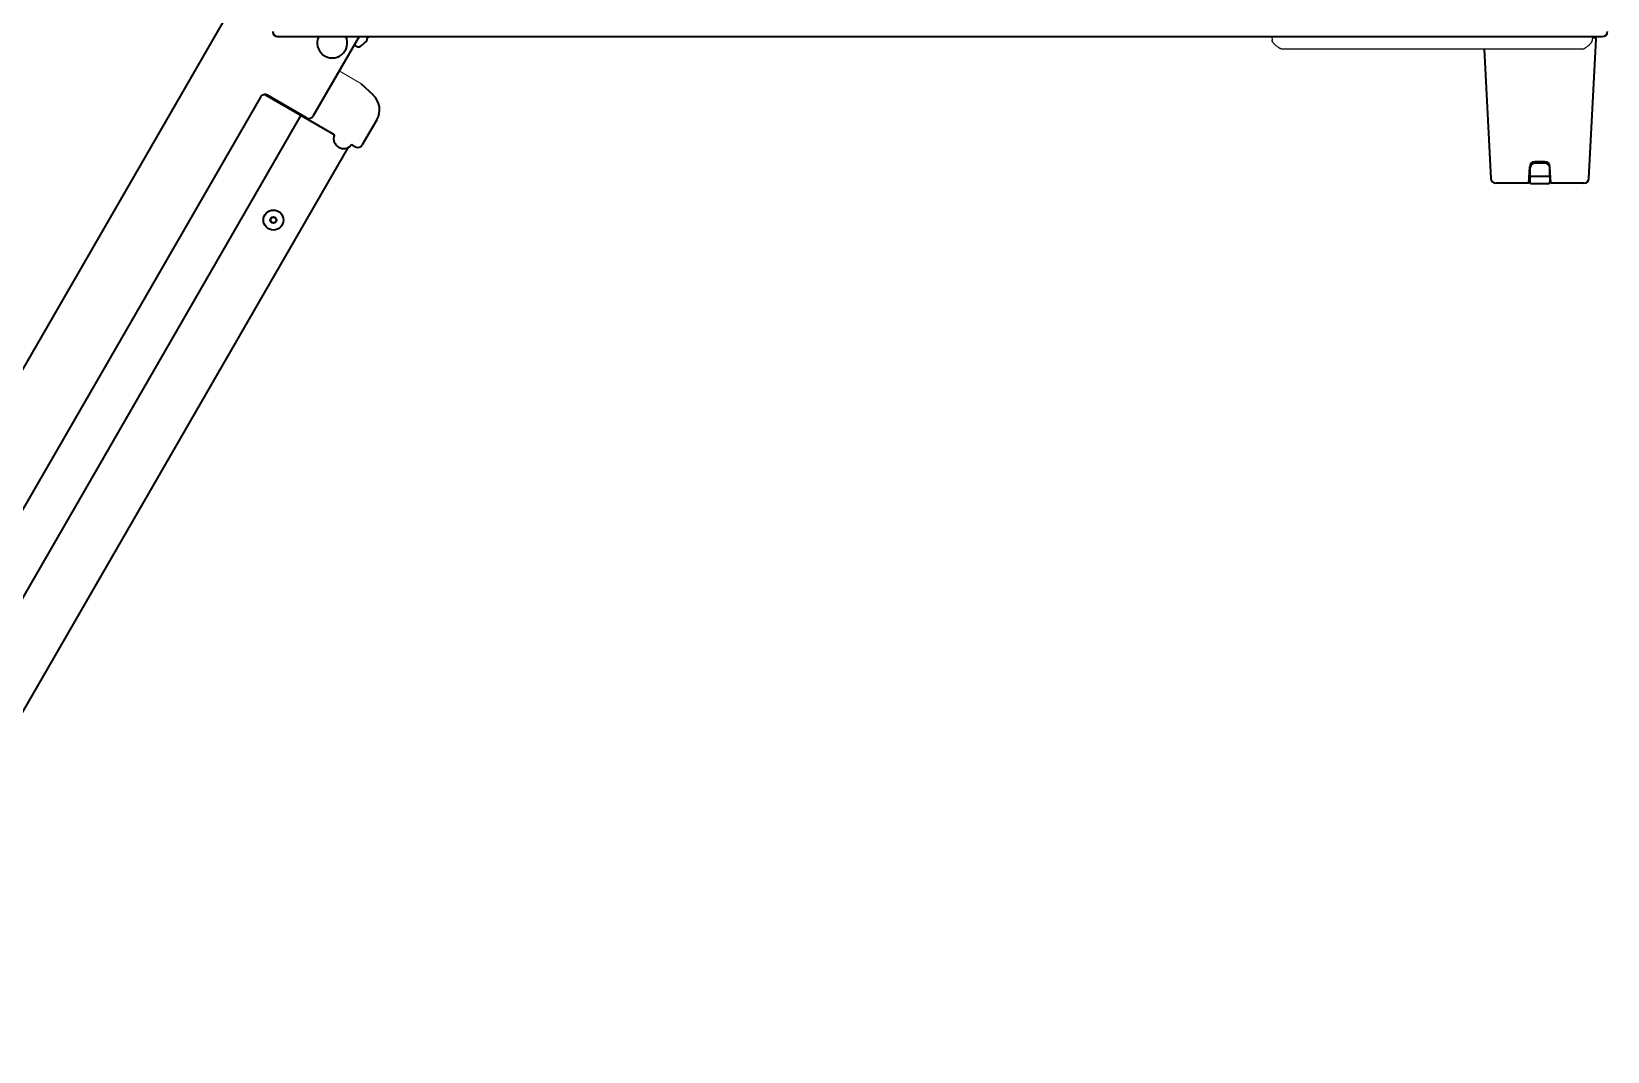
# Model space of a CAD drawing. Extents: x 6569 to 10251, y -294 to 3100.
# Drawn here: x 8440 to 9070, y -257 to 150 of the extents above; entities that cross this region are included whole.
import ezdxf

# ---------------------------------------------------------------- set-up
doc = ezdxf.new("R2010")
doc.units = 0
doc.header["$LTSCALE"] = 5
doc.layers.get('0').update_dxf_attribs({"linetype": 'CONTINUOUS', "lineweight": 0})
doc.layers.add('1', color=7, linetype='CONTINUOUS', true_color=0xffffff)
doc.layers.add('GEOM', color=7, linetype='CONTINUOUS')

msp = doc.modelspace()

# ---------------------------------------------------------------- linework, layer by layer
msp.add_line((8571.72, 129.28), (8563.06, 134.28))
at = {"layer": '1', "color": 7, "linetype": 'Continuous', "lineweight": 35}
for p, q in [((8535.56, 186.65), (8279.41, -257.01)), ((8536.56, 150.02), (8536.56, 149.83)), ((8538.36, 148.03), (8538.56, 148.03)), ((8538.56, 148.03), (9067.56, 148.03)), ((8571, 148.03), (8552.71, 116.36)), ((8573.21, 145.46), (8573.21, 145.46)), ((9062.16, 91.42), (9065.08, 147)), ((9063.58, 147.63), (9064.58, 147.63)), ((8569.31, 144.6), (8570.21, 144.07)), ((9020.26, 143.03), (9022.97, 91.42)), ((8571.72, 129.28), (8576.64, 124.7)), ((8531.66, 123.89), (8340.16, -207.79)), ((8533.43, 124.89), (8560.78, 109.1)), ((8549.98, 115.63), (8534.39, 124.63)), ((8547.76, 116.62), (8354.52, -218.1)), ((8578.11, 114.84), (8572.29, 104.77)), ((8374.19, -229.66), (8566.72, 103.82)), ((8568.38, 104.72), (8569.56, 104.04)), ((9038.3, 91.64), (9038.53, 96.08)), ((9038.62, 95.51), (9038.56, 92.48)), ((9044.6, 97.98), (9040.52, 97.98)), ((9044.51, 97.48), (9040.62, 97.48)), ((9046.56, 92.48), (9046.51, 95.51)), ((9046.94, 89.53), (9046.6, 96.08)), ((9030.31, 89.53), (9024.96, 89.53)), ((9038.18, 89.53), (9030.31, 89.53)), ((9038.18, 89.53), (9038.3, 91.64)), ((9038.56, 92.46), (9038.56, 92.48)), ((9038.57, 92.43), (9038.56, 92.38)), ((9038.56, 92.36), (9038.56, 92.38)), ((9038.56, 92.36), (9038.58, 91.24)), ((9038.58, 91.24), (9038.61, 89.87)), ((9046.06, 92.13), (9039.06, 92.13)), ((9039.11, 89.38), (9046.02, 89.38)), ((9046.54, 91.24), (9046.52, 89.87)), ((9046.56, 92.36), (9046.54, 91.24)), ((9046.56, 92.48), (9046.56, 92.46)), ((9046.56, 92.38), (9046.56, 92.43)), ((9046.56, 92.38), (9046.56, 92.36)), ((9054.82, 89.53), (9046.94, 89.53)), ((9060.17, 89.53), (9054.82, 89.53))]:
    msp.add_line(p, q, dxfattribs=at)
for radius in [4, 1.25, 1.15]:
    msp.add_circle((8536.8, 74.8), radius, dxfattribs=at)
for centre, radius, start, end in [((8538.56, 150.03), 2, 180, 270), ((8538.36, 149.83), 1.8, 180, 270), ((8560.29, 145.47), 6, 154.82234, 25.17766), ((8569.43, 144.81), 0.25, 150, 240), ((8566.75, 151.84), 9.08, 301.39794, 315.3324), ((8566.75, 151.84), 8.79, 327.39099, 332.60901), ((9064.58, 147.13), 0.5, 357, 90), ((9064.58, 147.03), 0.5, 357, 5.29757), ((9067.56, 150.03), 2, 270, 0), ((8570.84, 145.16), 1.25, 240, 301.39794), ((8533.39, 122.89), 2, 60, 150), ((8550.98, 117.36), 2, 240, 330), ((8564.83, 107.34), 4, 162.81135, 317.18865), ((9040.52, 95.98), 2, 90, 177), ((9040.62, 95.48), 2, 90, 179), ((9044.51, 95.48), 2, 1, 90), ((9044.6, 95.98), 2, 3, 90), ((9024.96, 91.53), 2, 183, 270), ((9039.11, 89.88), 0.5, 181, 270), ((9046.02, 89.88), 0.5, 270, 359), ((9060.17, 91.53), 2, 270, 357)]:
    msp.add_arc(centre, radius, start, end, dxfattribs=at)
for centre, major_axis, ratio, start_param, end_param in [((8566.72, 151.78), (-7.85, 4.53), 0.993151, 2.892014, 3.083519), ((8566.42, 151.27), (-7.85, 4.53), 0.116841, 3.199666, 3.391172), ((8567.09, 152.42), (-7.85, 4.53), 0.116841, 2.892014, 3.083519), ((8566.79, 151.91), (-7.85, 4.53), 0.993151, 3.199666, 3.222587), ((8571.18, 118.84), (7.73, 2.07), 0.999924, -0.78536, 0.558565), ((8560.53, 108.67), (-0.478, 0.148), 0.99996, 3.141601, 4.488806), ((8568.13, 104.28), (0.34, 0.367), 0.99996, 0.223593, 1.570257), ((8568.13, 104.29), (-0.367, 0.34), 0.99996, -1.347205, 0), ((8570.56, 105.77), (-0.52, 1.93), 0.999924, 2.356233, 3.926953)]:
    msp.add_ellipse(centre, major_axis=major_axis, ratio=ratio, start_param=start_param, end_param=end_param, dxfattribs=at)
for points, knots in [([(8560.78, 109.1), (8560.81, 109.09), (8560.85, 109.06), (8560.89, 109.02), (8560.93, 108.98), (8560.94, 108.95), (8560.97, 108.91), (8560.99, 108.88), (8561.01, 108.83), (8561.01, 108.8), (8561.03, 108.75), (8561.03, 108.72), (8561.03, 108.66), (8561.03, 108.63), (8561.02, 108.59), (8561.02, 108.58), (8561.02, 108.55), (8561.01, 108.54), (8561.01, 108.52)], [0, 0, 0, 0, 0.125, 0.25, 0.25, 0.375, 0.375, 0.5, 0.5, 0.625, 0.625, 0.75, 0.75, 0.875, 0.875, 0.9375, 0.9375, 1, 1, 1, 1]), ([(9038.56, 92.46), (9038.56, 92.44), (9038.57, 92.43), (9038.57, 92.41), (9038.57, 92.4), (9038.57, 92.39), (9038.57, 92.39), (9038.57, 92.38), (9038.58, 92.37), (9038.58, 92.37)], [0, 0, 0, 0, 0.381098, 0.381098, 0.571646, 0.571646, 0.762195, 0.762195, 1, 1, 1, 1]), ([(9038.56, 92.36), (9038.56, 92.34), (9038.57, 92.33), (9038.57, 92.31), (9038.57, 92.3), (9038.57, 92.29), (9038.57, 92.29), (9038.57, 92.27), (9038.58, 92.26), (9038.59, 92.25), (9038.59, 92.24), (9038.61, 92.22), (9038.62, 92.22), (9038.65, 92.2), (9038.66, 92.2), (9038.68, 92.19), (9038.69, 92.19), (9038.72, 92.18), (9038.75, 92.17), (9038.79, 92.17), (9038.81, 92.16), (9038.84, 92.16), (9038.87, 92.15), (9038.9, 92.15), (9038.93, 92.14), (9038.95, 92.14), (9039, 92.14), (9039.03, 92.13), (9039.06, 92.13)], [0, 0, 0, 0, 0.0625, 0.0625, 0.09375, 0.09375, 0.125, 0.125, 0.1875, 0.1875, 0.25, 0.25, 0.375, 0.375, 0.4375, 0.4375, 0.5, 0.5, 0.625, 0.625, 0.6875, 0.6875, 0.75, 0.8125, 0.8125, 0.875, 0.875, 1, 1, 1, 1]), ([(9046.56, 92.36), (9046.56, 92.34), (9046.56, 92.33), (9046.56, 92.31), (9046.56, 92.3), (9046.56, 92.29), (9046.56, 92.29), (9046.55, 92.27), (9046.55, 92.26), (9046.54, 92.25), (9046.54, 92.24), (9046.52, 92.22), (9046.51, 92.22), (9046.48, 92.2), (9046.47, 92.2), (9046.45, 92.19), (9046.44, 92.19), (9046.4, 92.18), (9046.38, 92.17), (9046.34, 92.17), (9046.32, 92.16), (9046.29, 92.16), (9046.26, 92.15), (9046.23, 92.15), (9046.2, 92.14), (9046.18, 92.14), (9046.15, 92.14), (9046.13, 92.14), (9046.1, 92.13), (9046.08, 92.13), (9046.06, 92.13)], [0, 0, 0, 0, 0.0625, 0.0625, 0.09375, 0.09375, 0.125, 0.125, 0.1875, 0.1875, 0.25, 0.25, 0.375, 0.375, 0.4375, 0.4375, 0.5, 0.5, 0.625, 0.625, 0.6875, 0.6875, 0.75, 0.8125, 0.8125, 0.875, 0.875, 0.9375, 0.9375, 1, 1, 1, 1])]:
    msp.add_open_spline(points, degree=3, knots=knots, dxfattribs=at)
at = {"layer": 'GEOM', "color": 7, "linetype": 'Continuous'}
for p, q in [((8935.56, 148.03), (8935.62, 146.39)), ((9063.56, 148.03), (9063.51, 146.39)), ((9059.51, 143.03), (8939.62, 143.03))]:
    msp.add_line(p, q, dxfattribs=at)
for points in [[(8935.73, 146.04), (8935.68, 146.14), (8935.63, 146.24), (8935.62, 146.39)], [(8939.19, 143.12), (8939.1, 143.16), (8939.02, 143.2), (8938.93, 143.23)]]:
    msp.add_open_spline(points, degree=3, dxfattribs=at)
for points, knots in [([(8939.62, 143.03), (8939.47, 143.03), (8939.24, 143.1), (8938.92, 143.24), (8938.62, 143.4), (8938.24, 143.62), (8937.78, 143.94), (8937.27, 144.34), (8936.78, 144.77), (8936.4, 145.16), (8936.11, 145.49), (8935.91, 145.75), (8935.76, 145.98), (8935.66, 146.19), (8935.62, 146.31), (8935.62, 146.39)], [0, 0, 0, 0, 0.0625, 0.125, 0.1875, 0.25, 0.375, 0.5, 0.625, 0.75, 0.8125, 0.875, 0.9375, 0.96875, 1, 1, 1, 1]), ([(9059.51, 143.03), (9059.66, 143.03), (9059.89, 143.1), (9060.21, 143.24), (9060.52, 143.39), (9060.89, 143.63), (9061.35, 143.94), (9061.86, 144.34), (9062.27, 144.7), (9062.57, 145.01), (9062.8, 145.24), (9063.03, 145.48), (9063.22, 145.75), (9063.39, 146.03), (9063.5, 146.24), (9063.51, 146.39)], [0, 0, 0, 0, 0.0625, 0.125, 0.1875, 0.25, 0.375, 0.5, 0.625, 0.6875, 0.75, 0.8125, 0.875, 0.9375, 1, 1, 1, 1]), ([(9062.27, 144.71), (9062.29, 144.73), (9062.47, 144.9), (9062.64, 145.07), (9062.78, 145.22)], [0, 0, 0, 0, 0.139504, 1, 1, 1, 1]), ([(9063.21, 145.75), (9063.21, 145.75), (9063.28, 145.84), (9063.34, 145.94), (9063.39, 146.04), (9063.4, 146.04)], [0, 0, 0, 0, 0.02406, 0.977892, 1, 1, 1, 1]), ([(8939.62, 143.03), (8939.47, 143.03), (8939.34, 143.07), (8939.21, 143.12), (8939.19, 143.12)], [0, 0, 0, 0, 0.871353, 1, 1, 1, 1])]:
    msp.add_open_spline(points, degree=3, knots=knots, dxfattribs=at)

doc.saveas('drawing.dxf')
